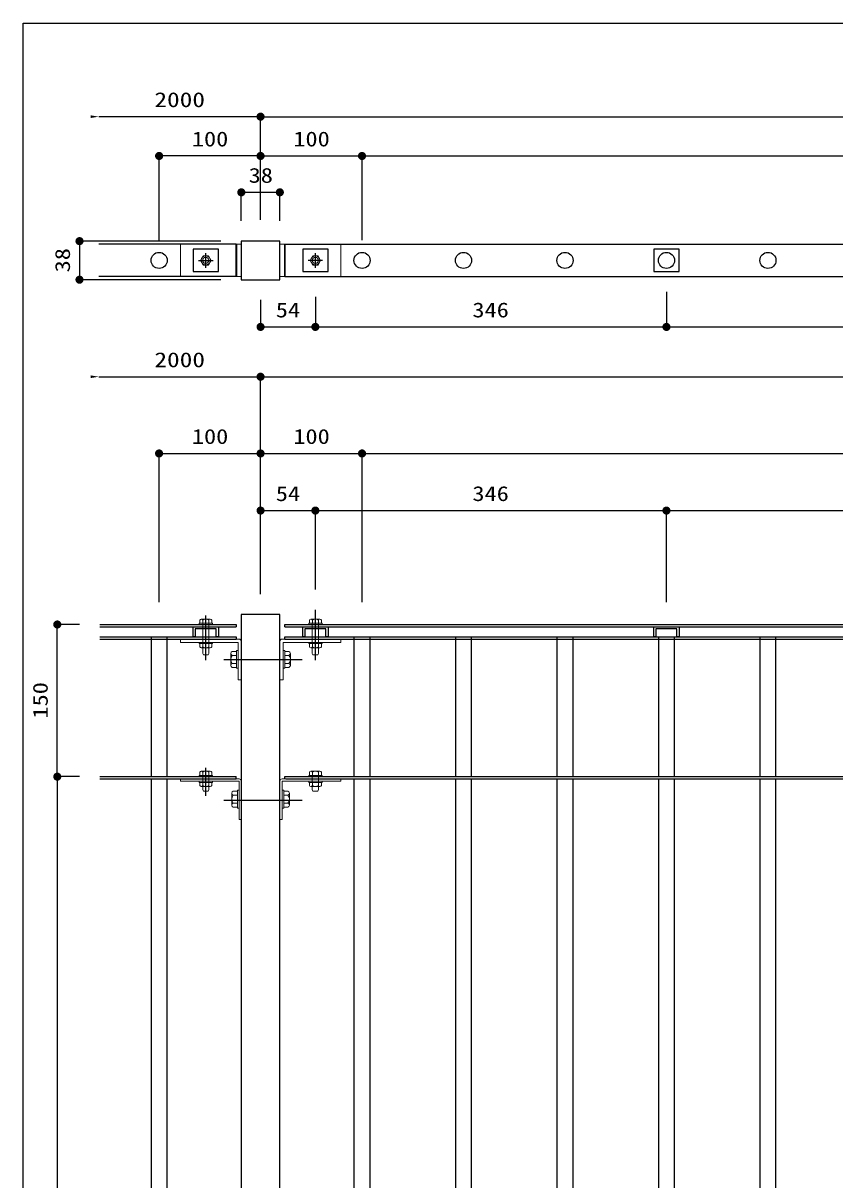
# Model space of a CAD drawing. Units: millimetres on the paper, scale 1:8. Extents: x -204 to 194, y -148 to 137.
# Drawn here: x -204.1 to -104.1, y -5.8 to 136.8 of the extents above; entities that cross this region are included whole.
import ezdxf
from ezdxf.enums import TextEntityAlignment as Align

# ---------------------------------------------------------------- set-up
doc = ezdxf.new("R2010")
doc.units = ezdxf.units.MM
doc.linetypes.add('CHAIN', pattern=[18.5, 12, -1.5, 3.5, -1.5])
doc.linetypes.add('DASHED_SPACED', pattern=[12, 6, -6])
for name, color, linetype, lineweight in [('0-1_0', 6, 'Continuous', 25), ('0-2_DIM1', 3, 'Continuous', 25), ('0-3_横桟', 2, 'Continuous', 25), ('0-6_ｾﾝﾀｰ', 1, 'CHAIN', 25), ('0-7_縦格子', 6, 'Continuous', 25), ('0-8_支柱', 60, 'Continuous', 25), ('0-A_下地', 30, 'Continuous', 9)]:
    doc.layers.add(name, color=color, linetype=linetype, lineweight=lineweight)
doc.styles.add('ＭＳ ゴシック', font='')
doc.styles.get('ＭＳ ゴシック').set_extended_font_data('MS Gothic')

# ---------------------------------------------------------------- blocks, each defined once
blk = doc.blocks.new('filled_dot')
at = {"color": 0, "linetype": 'Continuous', "lineweight": -2, "const_width": 1.25}
blk.add_lwpolyline([(-0.625, 0, 1), (0.625, 0, 1)], format="xyb", close=True, dxfattribs=at)
blk = doc.blocks.new('filled_arrow')
at = {"color": 0, "linetype": 'Continuous', "lineweight": -2}
blk.add_solid([(7.5, 1.25), (0, 0), (7.5, -1.25)], dxfattribs=at)

msp = doc.modelspace()

# ---------------------------------------------------------------- linework, layer by layer
at = {"layer": '0-1_0'}
msp.add_line((-204.102, 136.768), (193.676, 136.768), dxfattribs=at)
msp.add_lwpolyline([(193.676, -148.316), (-204.102, -148.316), (-204.102, 136.768)], dxfattribs=at)
at = {"layer": '0-2_DIM1'}
for p, q in [((-174.853, 125.241), (-194.797, 125.241)), ((-174.853, 112.527), (-174.853, 125.397)), ((-174.853, 112.527), (-174.853, 125.397)), ((-174.853, 125.241), (75.147, 125.241)), ((-187.353, 110.027), (-187.353, 120.555)), ((-174.853, 120.399), (-187.353, 120.399)), ((-174.853, 112.527), (-174.853, 120.555)), ((-174.853, 112.527), (-174.853, 120.555)), ((-174.853, 120.399), (-162.353, 120.399)), ((-162.353, 110.027), (-162.353, 120.555)), ((-162.353, 110.027), (-162.353, 120.555)), ((-162.353, 120.399), (62.647, 120.399)), ((-177.228, 112.402), (-177.228, 116.075)), ((-177.228, 115.919), (-172.478, 115.919)), ((-172.478, 112.402), (-172.478, 116.075)), ((-179.728, 109.902), (-197.313, 109.902)), ((-197.157, 109.902), (-197.157, 105.152)), ((-179.728, 105.152), (-197.313, 105.152)), ((-174.853, 102.652), (-174.853, 99.176)), ((-168.103, 103.027), (-168.103, 99.176)), ((-168.103, 103.027), (-168.103, 99.176)), ((-124.853, 103.652), (-124.853, 99.176)), ((-124.853, 103.027), (-124.853, 99.176)), ((-174.853, 99.333), (-168.103, 99.333)), ((-168.103, 99.333), (-124.853, 99.333)), ((-124.853, 99.333), (25.147, 99.333)), ((-194.797, 93.194), (-174.853, 93.194)), ((-174.853, 66.412), (-174.853, 93.35)), ((-174.853, 66.412), (-174.853, 93.35)), ((-174.853, 93.194), (75.147, 93.194)), ((-187.353, 65.412), (-187.353, 83.897)), ((-187.353, 83.741), (-174.853, 83.741)), ((-174.853, 66.412), (-174.853, 83.897)), ((-174.853, 66.412), (-174.853, 83.897)), ((-174.853, 83.741), (-162.353, 83.741)), ((-162.353, 65.412), (-162.353, 83.897)), ((-162.353, 65.412), (-162.353, 83.897)), ((-162.353, 83.741), (62.647, 83.741)), ((-174.853, 66.412), (-174.853, 76.856)), ((-174.853, 76.7), (-168.103, 76.7)), ((-168.103, 66.963), (-168.103, 76.856)), ((-168.103, 66.963), (-168.103, 76.856)), ((-168.103, 76.7), (-124.853, 76.7)), ((-124.853, 65.412), (-124.853, 76.856)), ((-124.853, 65.412), (-124.853, 76.856)), ((-124.853, 76.7), (25.147, 76.7)), ((-197.172, 62.662), (-200.053, 62.662)), ((-199.897, 43.912), (-199.897, 62.662)), ((-197.172, 43.912), (-200.053, 43.912)), ((-197.172, 43.912), (-200.053, 43.912)), ((-199.897, 43.912), (-199.897, -66.088))]:
    msp.add_line(p, q, dxfattribs=at)
at = {"layer": '0-3_横桟'}
for p, q in [((-177.853, 109.527), (-194.797, 109.527)), ((-177.853, 105.527), (-177.853, 109.527)), ((-171.853, 109.527), (72.147, 109.527)), ((-171.853, 109.527), (-171.853, 105.527)), ((-177.853, 105.527), (-194.797, 105.527)), ((-171.853, 105.527), (72.147, 105.527)), ((-194.672, 62.662), (-177.853, 62.662)), ((-194.672, 62.387), (-177.853, 62.387)), ((-177.853, 62.662), (-177.853, 62.387)), ((-171.853, 62.387), (-171.853, 62.662)), ((-171.853, 62.662), (72.147, 62.662)), ((-171.853, 62.387), (72.147, 62.387)), ((-194.672, 61.137), (-177.853, 61.137)), ((-194.672, 60.862), (-177.853, 60.862)), ((-177.853, 61.137), (-177.853, 60.862)), ((-171.853, 60.862), (-171.853, 61.137)), ((-171.853, 61.137), (72.147, 61.137)), ((-171.853, 60.862), (72.147, 60.862)), ((-194.672, 43.912), (-177.853, 43.912)), ((-194.672, 43.637), (-177.853, 43.637)), ((-177.853, 43.637), (-177.853, 43.912)), ((-171.853, 43.637), (-171.853, 43.912)), ((-171.853, 43.912), (72.147, 43.912)), ((-171.728, 43.637), (72.022, 43.637))]:
    msp.add_line(p, q, dxfattribs=at)
at = {"layer": '0-3_横桟', "linetype": 'DASHED_SPACED'}
for points in [[(-183.166, 106.152), (-180.041, 106.152), (-180.041, 108.902), (-183.166, 108.902)], [(-169.666, 106.152), (-166.541, 106.152), (-166.541, 108.902), (-169.666, 108.902)], [(-126.416, 106.152), (-123.291, 106.152), (-123.291, 108.902), (-126.416, 108.902)]]:
    msp.add_lwpolyline(points, close=True, dxfattribs=at)
at = {"layer": '0-3_横桟'}
for points in [[(-183.166, 61.137), (-183.166, 62.387), (-180.041, 62.387), (-180.041, 61.137), (-180.316, 61.137), (-180.316, 62.112), (-182.891, 62.112), (-182.891, 61.137)], [(-169.666, 61.137), (-169.666, 62.387), (-166.541, 62.387), (-166.541, 61.137), (-166.816, 61.137), (-166.816, 62.112), (-169.391, 62.112), (-169.391, 61.137)], [(-126.416, 61.137), (-126.416, 62.387), (-123.291, 62.387), (-123.291, 61.137), (-123.566, 61.137), (-123.566, 62.112), (-126.141, 62.112), (-126.141, 61.137)]]:
    msp.add_lwpolyline(points, close=True, dxfattribs=at)
at = {"layer": '0-6_ｾﾝﾀｰ'}
for p, q in [((-181.603, 106.633), (-181.603, 108.421)), ((-168.103, 106.633), (-168.103, 108.421)), ((-182.497, 107.527), (-180.709, 107.527)), ((-167.209, 107.527), (-168.997, 107.527)), ((-168.103, 58.892), (-168.103, 64.463)), ((-181.603, 58.253), (-181.603, 63.768)), ((-168.103, 58.253), (-168.103, 63.768)), ((-168.103, 58.892), (-168.103, 62.368)), ((-179.372, 58.362), (-169.709, 58.362)), ((-181.603, 41.542), (-181.603, 45.018)), ((-179.372, 41.012), (-169.709, 41.012))]:
    msp.add_line(p, q, dxfattribs=at)
at = {"layer": '0-7_縦格子'}
for p, q in [((-188.347, 61.137), (-188.347, 43.912)), ((-186.359, 43.912), (-186.359, 61.137)), ((-163.347, 61.137), (-163.347, 43.912)), ((-161.359, 43.912), (-161.359, 61.137)), ((-150.847, 61.137), (-150.847, 43.912)), ((-148.859, 43.912), (-148.859, 61.137)), ((-138.347, 61.137), (-138.347, 43.912)), ((-136.359, 43.912), (-136.359, 61.137)), ((-125.847, 61.137), (-125.847, 43.912)), ((-123.859, 43.912), (-123.859, 61.137)), ((-113.347, 61.137), (-113.347, 43.912)), ((-111.359, 43.912), (-111.359, 61.137)), ((-188.347, 43.637), (-188.347, -65.813)), ((-186.359, -65.813), (-186.359, 43.637)), ((-163.347, 43.637), (-163.347, -65.813)), ((-161.359, -65.813), (-161.359, 43.637)), ((-150.847, 43.637), (-150.847, -65.813)), ((-148.859, -65.813), (-148.859, 43.637)), ((-138.347, 43.637), (-138.347, -65.813)), ((-136.359, -65.813), (-136.359, 43.637)), ((-125.847, 43.637), (-125.847, -65.813)), ((-123.859, -65.813), (-123.859, 43.637)), ((-113.347, 43.637), (-113.347, -65.813)), ((-111.359, -65.813), (-111.359, 43.637))]:
    msp.add_line(p, q, dxfattribs=at)
for centre in [(-187.353, 107.527), (-162.353, 107.527), (-149.853, 107.527), (-137.353, 107.527), (-124.853, 107.527), (-112.353, 107.527)]:
    msp.add_circle(centre, 0.994, dxfattribs=at)
at = {"layer": '0-8_支柱'}
for points in [[(-177.228, 105.152), (-172.478, 105.152), (-172.478, 109.902), (-177.228, 109.902)], [(-177.228, -124.838), (-172.478, -124.838), (-172.478, 63.912), (-177.228, 63.912)]]:
    msp.add_lwpolyline(points, close=True, dxfattribs=at)
at = {"layer": '0-A_下地', "linetype": 'DASHED_SPACED'}
for p, q in [((-177.228, 109.527), (-184.728, 109.527)), ((-184.728, 105.527), (-184.728, 109.527)), ((-177.791, 109.527), (-177.791, 105.527)), ((-177.228, 109.527), (-177.228, 105.527)), ((-172.478, 109.527), (-164.978, 109.527)), ((-172.478, 109.527), (-172.478, 105.527)), ((-171.916, 109.527), (-171.916, 105.527)), ((-164.978, 105.527), (-164.978, 109.527)), ((-177.228, 105.527), (-184.728, 105.527)), ((-172.478, 105.527), (-164.978, 105.527)), ((-181.978, 60.462), (-181.978, 62.812)), ((-181.228, 60.462), (-181.228, 62.812)), ((-168.478, 60.462), (-168.478, 62.812)), ((-167.728, 60.462), (-167.728, 62.812)), ((-181.978, 43.212), (-181.978, 44.062)), ((-181.228, 43.212), (-181.228, 44.062)), ((-168.478, 43.212), (-168.478, 44.062)), ((-167.728, 43.212), (-167.728, 44.062))]:
    msp.add_line(p, q, dxfattribs=at)
at = {"layer": '0-A_下地'}
for p, q in [((-182.255, 107.527), (-181.929, 108.091)), ((-181.929, 106.963), (-182.255, 107.527)), ((-181.929, 108.091), (-181.277, 108.091)), ((-181.277, 106.963), (-181.929, 106.963)), ((-181.277, 108.091), (-180.952, 107.527)), ((-180.952, 107.527), (-181.277, 106.963)), ((-168.755, 107.527), (-168.429, 108.091)), ((-168.429, 106.963), (-168.755, 107.527)), ((-168.429, 108.091), (-167.777, 108.091)), ((-167.777, 106.963), (-168.429, 106.963)), ((-167.777, 108.091), (-167.452, 107.527)), ((-167.452, 107.527), (-167.777, 106.963)), ((-180.778, 62.812), (-182.428, 62.812)), ((-180.778, 62.812), (-182.428, 62.812)), ((-182.428, 62.662), (-182.428, 62.812)), ((-182.34, 62.812), (-182.34, 63.2)), ((-180.866, 62.812), (-182.34, 62.812)), ((-181.051, 63.335), (-182.156, 63.335)), ((-181.971, 62.812), (-181.971, 63.2)), ((-181.235, 62.812), (-181.235, 63.2)), ((-180.866, 62.812), (-180.866, 63.2)), ((-180.778, 62.662), (-180.778, 62.812)), ((-167.278, 62.812), (-168.928, 62.812)), ((-168.84, 62.812), (-168.84, 63.2)), ((-167.366, 62.812), (-168.84, 62.812)), ((-167.551, 63.335), (-168.656, 63.335)), ((-168.471, 62.812), (-168.471, 63.2)), ((-167.735, 62.812), (-167.735, 63.2)), ((-167.366, 62.812), (-167.366, 63.2)), ((-180.778, 62.662), (-182.428, 62.662)), ((-184.728, 60.862), (-177.503, 60.862)), ((-184.728, 60.462), (-184.728, 60.862)), ((-184.728, 60.462), (-177.628, 60.462)), ((-182.428, 60.312), (-182.428, 60.462)), ((-180.778, 60.462), (-182.428, 60.462)), ((-180.778, 60.312), (-182.428, 60.312)), ((-182.34, 60.312), (-182.34, 59.923)), ((-182.275, 60.312), (-180.931, 60.312)), ((-181.971, 60.312), (-181.971, 59.923)), ((-181.235, 60.312), (-181.235, 59.923)), ((-180.866, 60.312), (-180.866, 59.923)), ((-180.778, 60.312), (-180.778, 60.462)), ((-177.628, 60.462), (-177.628, 55.862)), ((-177.228, 60.587), (-177.228, 55.862)), ((-172.478, 60.587), (-172.478, 55.862)), ((-164.978, 60.862), (-172.203, 60.862)), ((-164.978, 60.462), (-172.078, 60.462)), ((-172.078, 60.462), (-172.078, 55.862)), ((-167.278, 60.462), (-168.928, 60.462)), ((-168.928, 60.312), (-168.928, 60.462)), ((-167.278, 60.312), (-168.928, 60.312)), ((-168.84, 60.312), (-168.84, 59.923)), ((-168.775, 60.312), (-167.431, 60.312)), ((-168.471, 60.312), (-168.471, 59.923)), ((-167.735, 60.312), (-167.735, 59.923)), ((-167.366, 60.312), (-167.366, 59.923)), ((-167.278, 60.312), (-167.278, 60.462)), ((-164.978, 60.462), (-164.978, 60.862)), ((-181.051, 59.788), (-182.156, 59.788)), ((-181.978, 59.788), (-181.978, 59.099)), ((-181.978, 59.099), (-181.903, 58.912)), ((-181.303, 58.912), (-181.903, 58.912)), ((-181.228, 59.099), (-181.303, 58.912)), ((-181.228, 59.788), (-181.228, 59.099)), ((-178.526, 59.098), (-178.526, 57.625)), ((-177.828, 59.344), (-178.347, 59.344)), ((-177.828, 58.852), (-178.347, 58.852)), ((-177.628, 59.462), (-177.828, 59.462)), ((-177.828, 59.462), (-177.828, 57.262)), ((-177.828, 59.462), (-177.828, 57.262)), ((-177.828, 59.344), (-177.828, 57.379)), ((-177.628, 59.462), (-177.628, 57.262)), ((-171.878, 59.462), (-171.878, 57.262)), ((-171.878, 59.344), (-171.36, 59.344)), ((-171.878, 59.344), (-171.878, 57.379)), ((-171.878, 58.852), (-171.36, 58.852)), ((-171.18, 59.098), (-171.18, 57.625)), ((-167.551, 59.788), (-168.656, 59.788)), ((-167.803, 58.912), (-168.403, 58.912)), ((-177.828, 57.871), (-178.347, 57.871)), ((-177.828, 57.379), (-178.347, 57.379)), ((-177.628, 57.262), (-177.828, 57.262)), ((-171.878, 57.871), (-171.36, 57.871)), ((-171.878, 57.379), (-171.36, 57.379)), ((-177.228, 55.862), (-177.628, 55.862)), ((-172.478, 55.862), (-172.078, 55.862)), ((-182.34, 44.062), (-182.34, 44.45)), ((-181.051, 44.585), (-182.156, 44.585)), ((-181.971, 44.062), (-181.971, 44.45)), ((-181.235, 44.062), (-181.235, 44.45)), ((-180.866, 44.062), (-180.866, 44.45)), ((-168.84, 44.062), (-168.84, 44.45)), ((-168.656, 44.585), (-167.551, 44.585)), ((-168.471, 44.062), (-168.471, 44.45)), ((-167.735, 44.062), (-167.735, 44.45)), ((-167.366, 44.062), (-167.366, 44.45)), ((-184.728, 43.637), (-177.503, 43.637)), ((-184.728, 43.362), (-184.728, 43.637)), ((-184.728, 43.362), (-177.503, 43.362)), ((-180.778, 44.062), (-182.428, 44.062)), ((-180.778, 44.062), (-182.428, 44.062)), ((-182.428, 43.912), (-182.428, 44.062)), ((-180.778, 43.912), (-182.428, 43.912)), ((-180.778, 43.362), (-182.428, 43.362)), ((-182.428, 43.212), (-182.428, 43.362)), ((-180.778, 43.212), (-182.428, 43.212)), ((-180.866, 44.062), (-182.34, 44.062)), ((-182.34, 43.212), (-182.34, 42.823)), ((-182.275, 43.212), (-180.931, 43.212)), ((-181.971, 43.212), (-181.971, 42.823)), ((-181.235, 43.212), (-181.235, 42.823)), ((-180.866, 43.212), (-180.866, 42.823)), ((-180.778, 43.912), (-180.778, 44.062)), ((-180.778, 43.212), (-180.778, 43.362)), ((-177.503, 43.362), (-177.503, 38.637)), ((-177.228, 43.362), (-177.228, 38.637)), ((-172.478, 43.362), (-172.478, 38.637)), ((-164.978, 43.637), (-172.203, 43.637)), ((-164.978, 43.362), (-172.203, 43.362)), ((-172.203, 43.362), (-172.203, 38.637)), ((-168.928, 44.062), (-167.278, 44.062)), ((-168.928, 44.062), (-167.278, 44.062)), ((-168.928, 43.912), (-168.928, 44.062)), ((-168.928, 43.912), (-167.278, 43.912)), ((-168.928, 43.212), (-168.928, 43.362)), ((-168.928, 43.362), (-167.278, 43.362)), ((-168.928, 43.212), (-167.278, 43.212)), ((-168.84, 44.062), (-167.366, 44.062)), ((-168.84, 43.212), (-168.84, 42.823)), ((-167.431, 43.212), (-168.775, 43.212)), ((-168.471, 43.212), (-168.471, 42.823)), ((-167.735, 43.212), (-167.735, 42.823)), ((-167.366, 43.212), (-167.366, 42.823)), ((-167.278, 43.912), (-167.278, 44.062)), ((-167.278, 43.212), (-167.278, 43.362)), ((-164.978, 43.362), (-164.978, 43.637)), ((-181.051, 42.688), (-182.156, 42.688)), ((-181.303, 42.137), (-181.903, 42.137)), ((-181.228, 42.324), (-181.303, 42.137)), ((-181.228, 42.688), (-181.228, 42.324)), ((-178.401, 41.873), (-178.401, 40.4)), ((-177.703, 42.119), (-178.222, 42.119)), ((-177.703, 41.627), (-178.222, 41.627)), ((-177.703, 42.237), (-177.703, 40.037)), ((-177.703, 42.119), (-177.703, 40.154)), ((-172.203, 42.237), (-172.003, 42.237)), ((-172.203, 42.237), (-172.203, 40.037)), ((-172.003, 42.237), (-172.003, 40.037)), ((-172.003, 42.237), (-172.003, 40.037)), ((-172.003, 42.119), (-172.003, 40.154)), ((-172.003, 42.119), (-171.485, 42.119)), ((-172.003, 41.627), (-171.485, 41.627)), ((-171.305, 41.873), (-171.305, 40.4)), ((-168.656, 42.688), (-167.551, 42.688)), ((-168.478, 42.688), (-168.478, 42.324)), ((-167.728, 42.324), (-167.803, 42.137)), ((-167.728, 42.688), (-167.728, 42.324)), ((-177.703, 40.646), (-178.222, 40.646)), ((-177.703, 40.154), (-178.222, 40.154)), ((-172.203, 40.037), (-172.003, 40.037)), ((-172.003, 40.646), (-171.485, 40.646)), ((-172.003, 40.154), (-171.485, 40.154)), ((-177.228, 38.637), (-177.503, 38.637)), ((-172.478, 38.637), (-172.203, 38.637))]:
    msp.add_line(p, q, dxfattribs=at)
for points in [[(-167.278, 62.662), (-168.928, 62.662), (-168.928, 62.812)], [(-167.278, 62.662), (-167.278, 62.812), (-168.928, 62.812)], [(-172.078, 59.462), (-172.078, 57.262), (-171.878, 57.262)], [(-172.078, 59.462), (-171.878, 59.462), (-171.878, 57.262)], [(-168.478, 59.788), (-168.478, 59.099), (-168.403, 58.912)], [(-167.728, 59.788), (-167.728, 59.099), (-167.803, 58.912)], [(-181.978, 42.688), (-181.978, 42.324), (-181.903, 42.137)], [(-177.503, 42.237), (-177.503, 40.037), (-177.703, 40.037)], [(-177.503, 42.237), (-177.703, 42.237), (-177.703, 40.037)], [(-168.478, 42.324), (-168.403, 42.137), (-167.803, 42.137)]]:
    msp.add_lwpolyline(points, dxfattribs=at)
for centre, radius in [((-181.603, 107.527), 0.564), ((-181.603, 107.527), 0.375), ((-168.103, 107.527), 0.564), ((-168.103, 107.527), 0.375)]:
    msp.add_circle(centre, radius, dxfattribs=at)
for centre, radius, start, end in [((-182.156, 63.141), 0.194, 17.74657, 162.25343), ((-181.603, 62.764), 0.571, 49.83207, 130.16793), ((-181.051, 63.141), 0.194, 17.74657, 162.25343), ((-168.656, 63.141), 0.194, 17.74657, 162.25343), ((-168.103, 62.764), 0.571, 49.83207, 130.16793), ((-167.551, 63.141), 0.194, 17.74657, 162.25343), ((-182.156, 59.982), 0.194, 197.74657, 342.25343), ((-181.603, 60.359), 0.571, 229.83207, 310.16793), ((-181.051, 59.982), 0.194, 197.74657, 342.25343), ((-177.503, 60.587), 0.275, 0, 90), ((-172.203, 60.587), 0.275, 90, 180), ((-168.656, 59.982), 0.194, 197.74657, 342.25343), ((-168.103, 60.359), 0.571, 229.83207, 310.16793), ((-167.551, 59.982), 0.194, 197.74657, 342.25343), ((-178.268, 59.098), 0.258, 107.74657, 252.25343), ((-177.765, 58.362), 0.761, 139.83207, 220.16793), ((-171.438, 59.098), 0.258, 287.74657, 72.25343), ((-171.941, 58.362), 0.761, 319.83207, 40.16793), ((-178.268, 57.625), 0.258, 107.74657, 252.25343), ((-171.438, 57.625), 0.258, 287.74657, 72.25343), ((-182.156, 44.391), 0.194, 17.74657, 162.25343), ((-181.603, 44.014), 0.571, 49.83207, 130.16793), ((-181.051, 44.391), 0.194, 17.74657, 162.25343), ((-168.656, 44.391), 0.194, 17.74657, 162.25343), ((-168.103, 44.014), 0.571, 49.83207, 130.16793), ((-167.551, 44.391), 0.194, 17.74657, 162.25343), ((-182.156, 42.882), 0.194, 197.74657, 342.25343), ((-181.603, 43.259), 0.571, 229.83207, 310.16793), ((-181.051, 42.882), 0.194, 197.74657, 342.25343), ((-177.503, 43.362), 0.275, 0, 90), ((-172.203, 43.362), 0.275, 90, 180), ((-168.656, 42.882), 0.194, 197.74657, 342.25343), ((-168.103, 43.259), 0.571, 229.83207, 310.16793), ((-167.551, 42.882), 0.194, 197.74657, 342.25343), ((-178.143, 41.873), 0.258, 107.74657, 252.25343), ((-177.64, 41.137), 0.761, 139.83207, 220.16793), ((-171.563, 41.873), 0.258, 287.74657, 72.25343), ((-172.066, 41.137), 0.761, 319.83207, 40.16793), ((-178.143, 40.4), 0.258, 107.74657, 252.25343), ((-171.563, 40.4), 0.258, 287.74657, 72.25343)]:
    msp.add_arc(centre, radius, start, end, dxfattribs=at)

# ---------------------------------------------------------------- block references
at = {"layer": '0-2_DIM1'}
for name, p, xscale, yscale, rotation in [('filled_dot', (-174.853, 125.241), 0.4, 0.4, 180), ('filled_arrow', (-194.797, 125.241), 0.133, 0.133, 180), ('filled_dot', (-187.353, 120.399), 0.4, 0.4, 180), ('filled_dot', (-174.853, 120.399), 0.4, 0.4, 180), ('filled_dot', (-162.353, 120.399), 0.4, 0.4, 180), ('filled_dot', (-177.228, 115.919), 0.4, 0.4, 180), ('filled_dot', (-197.157, 109.902), 0.4, 0.4, 90), ('filled_dot', (-197.157, 105.152), 0.4, 0.4, 270), ('filled_dot', (-174.853, 99.333), 0.4, 0.4, 180), ('filled_dot', (-168.103, 99.333), 0.4, 0.4, 180), ('filled_dot', (-124.853, 99.333), 0.4, 0.4, 180), ('filled_arrow', (-194.797, 93.194), 0.133, 0.133, 180), ('filled_dot', (-174.853, 93.194), 0.4, 0.4, 180), ('filled_dot', (-187.353, 83.741), 0.4, 0.4, 180), ('filled_dot', (-174.853, 83.741), 0.4, 0.4, 180), ('filled_dot', (-162.353, 83.741), 0.4, 0.4, 180), ('filled_dot', (-174.853, 76.7), 0.4, 0.4, 180), ('filled_dot', (-168.103, 76.7), 0.4, 0.4, 180), ('filled_dot', (-124.853, 76.7), 0.4, 0.4, 180), ('filled_dot', (-199.897, 62.662), 0.4, 0.4, 90), ('filled_dot', (-199.897, 43.912), 0.4, 0.4, 90), ('filled_dot', (-199.897, 43.912), 0.4, 0.4, 270)]:
    msp.add_blockref(name, p, dxfattribs=dict(at, xscale=xscale, yscale=yscale, rotation=rotation))
at = {"layer": '0-2_DIM1', "xscale": 0.4, "yscale": 0.4}
for p in [(-174.853, 125.241), (-174.853, 120.399), (-162.353, 120.399), (-172.478, 115.919), (-168.103, 99.333), (-124.853, 99.333), (-174.853, 93.194), (-174.853, 83.741), (-162.353, 83.741), (-168.103, 76.7), (-124.853, 76.7)]:
    msp.add_blockref('filled_dot', p, dxfattribs=at)

# ---------------------------------------------------------------- texts
at = {"layer": '0-2_DIM1', "style": 'ＭＳ ゴシック'}
for s, width, p in [('2000', 1.25, (-187.934, 125.866)), ('100', 1.2, (-183.318, 121.024)), ('100', 1.2, (-170.818, 121.024)), ('38', 1.2, (-176.325, 116.544)), ('54', 1.2, (-172.976, 99.958)), ('346', 1.2, (-148.756, 99.958)), ('2000', 1.25, (-187.934, 93.819)), ('100', 1.2, (-183.318, 84.366)), ('100', 1.2, (-170.818, 84.366)), ('54', 1.2, (-172.976, 77.325)), ('346', 1.2, (-148.756, 77.325))]:
    msp.add_text(s, height=1.833, dxfattribs=dict(at, width=width)).set_placement(p, align=Align.BOTTOM_LEFT)
at = {"layer": '0-2_DIM1', "style": 'ＭＳ ゴシック', "width": 1.2}
for s, p in [('38', (-197.782, 106.055)), ('150', (-200.522, 51.072))]:
    msp.add_text(s, height=1.833, rotation=90, dxfattribs=at).set_placement(p, align=Align.BOTTOM_LEFT)

doc.saveas('drawing.dxf')
